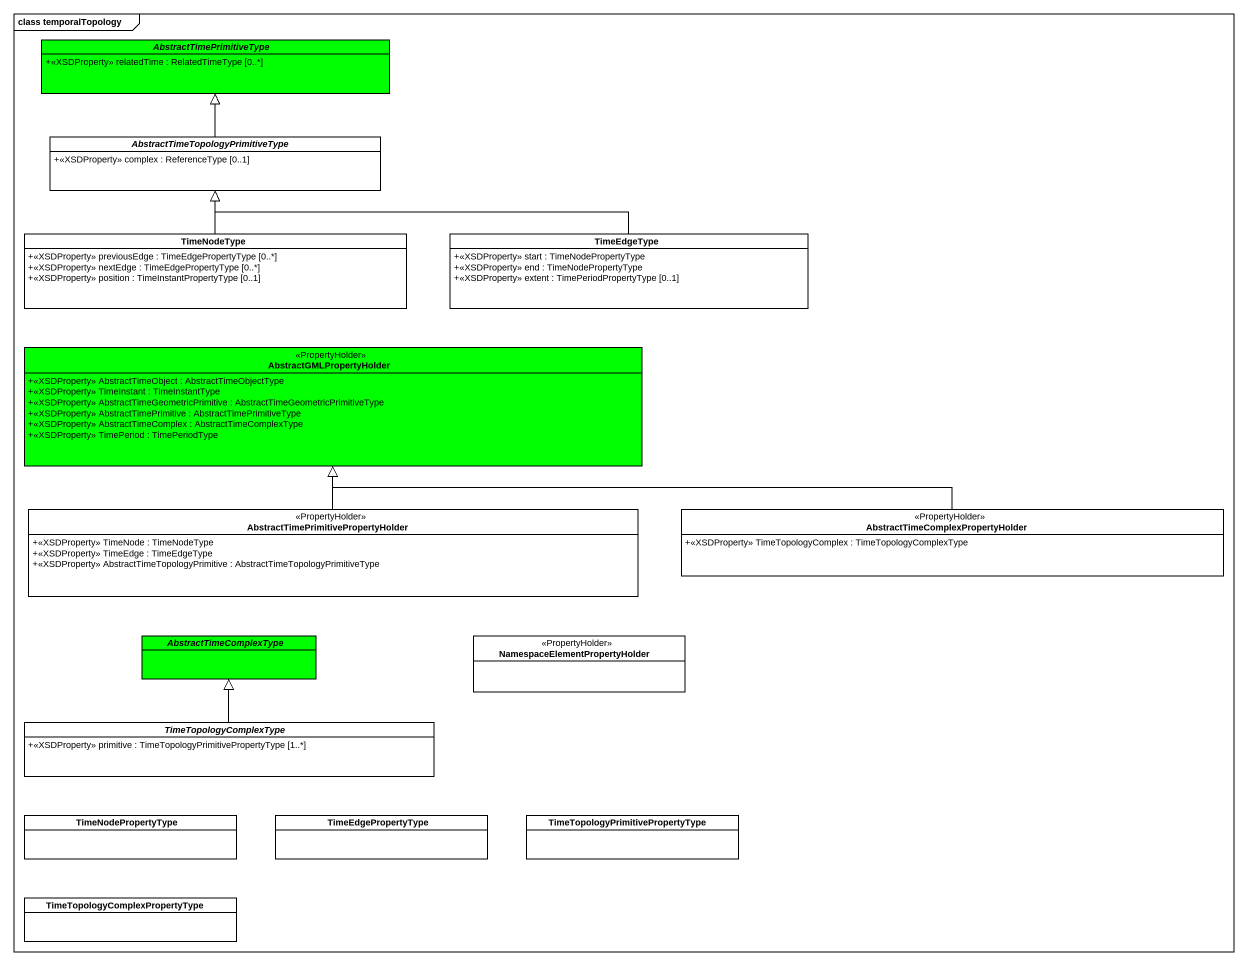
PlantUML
@startuml
mainframe class temporalTopology
hide circle
hide empty members
skinparam classAttributeIconSize 0
abstract class AbstractTimePrimitiveType #00FF00 {
  +<<XSDProperty>> relatedTime : RelatedTimeType [0..*]
}
abstract class "AbstractTimeTopologyPrimitiveType" as AbstractTimeTopologyPrimitiv {
  +<<XSDProperty>> complex : ReferenceType [0..1]
}
class TimeNodeType {
  +<<XSDProperty>> previousEdge : TimeEdgePropertyType [0..*]
  +<<XSDProperty>> nextEdge : TimeEdgePropertyType [0..*]
  +<<XSDProperty>> position : TimeInstantPropertyType [0..1]
}
class TimeEdgeType {
  +<<XSDProperty>> start : TimeNodePropertyType
  +<<XSDProperty>> end : TimeNodePropertyType
  +<<XSDProperty>> extent : TimePeriodPropertyType [0..1]
}
class AbstractGMLPropertyHolder <<PropertyHolder>> #00FF00 {
  +<<XSDProperty>> AbstractTimeObject : AbstractTimeObjectType
  +<<XSDProperty>> TimeInstant : TimeInstantType
  +<<XSDProperty>> AbstractTimeGeometricPrimitive : AbstractTimeGeometricPrimitiveType
  +<<XSDProperty>> AbstractTimePrimitive : AbstractTimePrimitiveType
  +<<XSDProperty>> AbstractTimeComplex : AbstractTimeComplexType
  +<<XSDProperty>> TimePeriod : TimePeriodType
}
class "AbstractTimePrimitivePropertyHolder" as AbstractTimePrimitivePropert <<PropertyHolder>> {
  +<<XSDProperty>> TimeNode : TimeNodeType
  +<<XSDProperty>> TimeEdge : TimeEdgeType
  +<<XSDProperty>> AbstractTimeTopologyPrimitive : AbstractTimeTopologyPrimitiveType
}
class "AbstractTimeComplexPropertyHolder" as AbstractTimeComplexPropertyH <<PropertyHolder>> {
  +<<XSDProperty>> TimeTopologyComplex : TimeTopologyComplexType
}
abstract class AbstractTimeComplexType #00FF00
class "NamespaceElementPropertyHolder" as NamespaceElementPropertyHold <<PropertyHolder>>
abstract class TimeTopologyComplexType {
  +<<XSDProperty>> primitive : TimeTopologyPrimitivePropertyType [1..*]
}
class TimeNodePropertyType
class TimeEdgePropertyType
class "TimeTopologyPrimitivePropertyType" as TimeTopologyPrimitivePropert
class "TimeTopologyComplexPropertyType" as TimeTopologyComplexPropertyT
AbstractTimeTopologyPrimitiv -up-|> AbstractTimePrimitiveType
TimeNodeType -up-|> AbstractTimeTopologyPrimitiv
TimeEdgeType -left-|> AbstractTimeTopologyPrimitiv
AbstractTimePrimitivePropert -up-|> AbstractGMLPropertyHolder
AbstractTimeComplexPropertyH -left-|> AbstractGMLPropertyHolder
TimeTopologyComplexType -up-|> AbstractTimeComplexType
@enduml
